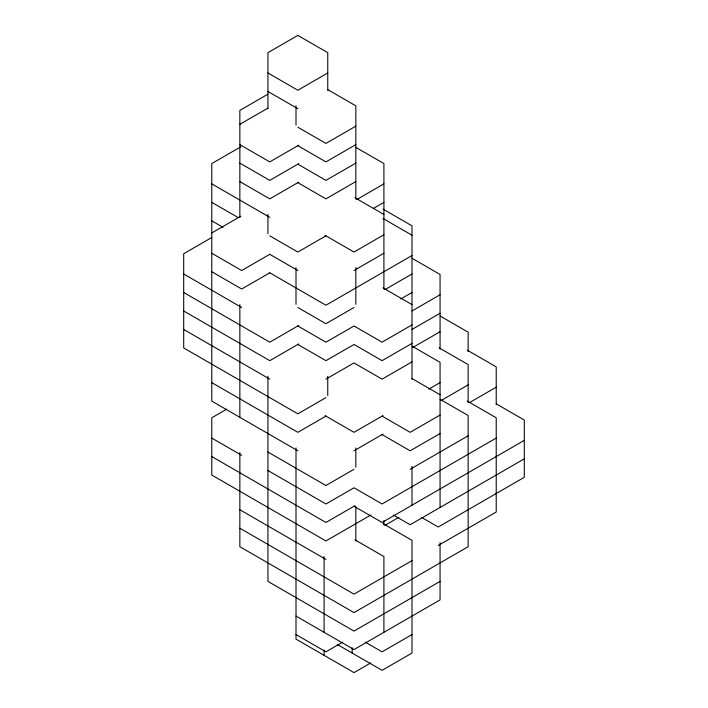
<?xml version="1.0" encoding="UTF-8"?>
<svg xmlns="http://www.w3.org/2000/svg" width="708" height="708" viewBox="0 0 708 708"><rect width="100%" height="100%" fill="white"/><g stroke="black" fill="none" stroke-linecap="round" stroke-linejoin="round"><path stroke-width="1.06" d="M267.898 94.199L239.853 110.395L239.853 217.489M327.76 72.968L297.847 90.243L267.934 72.968M239.853 124.325L267.898 108.138M240.755 146.839L211.781 163.566L211.781 401.117L297.847 450.81M298.749 145.167L269.766 161.902L239.853 144.627M355.841 126.148L325.919 143.414L297.882 127.228M298.749 163.654L269.766 180.381L239.853 163.114M355.841 144.627L325.919 161.902L297.882 145.706M298.749 182.133L269.766 198.868L239.853 181.593M211.781 232.95L240.755 216.223M211.745 237.516L183.699 253.712L183.699 347.938L297.847 413.844L325.892 397.648M355.841 163.114L325.919 180.381L297.882 164.194M355.841 181.593L325.919 198.868L297.882 182.673M356.805 199.523L383.913 183.868M269.739 254.331L241.694 270.527L211.781 253.252M325.892 235.852L297.847 252.039L269.801 235.852M373.629 208.285L383.913 202.346M269.739 272.819L241.694 289.006L211.781 271.739M383.913 234.773L354 252.039L325.025 235.313M354 270.527L383.913 253.252M411.994 255.526L325.919 305.219L269.801 272.819M298.749 325.45L269.766 342.185L183.699 292.493M353.965 307.511L325.919 323.698L297.882 307.511M384.878 289.661L411.994 274.005M298.749 343.938L269.766 360.664L183.699 310.971M400.772 298.971L411.994 292.493M226.737 409.144L211.781 417.782L211.781 475.05L325.919 540.947L370.824 515.026M412.021 310.954L440.066 294.767M411.994 324.91L382.081 342.185L354.035 325.99L325.919 342.185L297.882 325.99M325.919 379.152L353.965 362.956L382.081 379.152L411.994 361.876M412.021 329.441L440.066 313.246M411.994 343.398L382.081 360.664L354.035 344.477L325.919 360.664L297.882 344.477M412.959 347.38L440.066 331.733M325.892 416.136L297.847 432.322L211.781 382.63M382.975 415.596L354 432.322L325.025 415.596M428.853 389.108L440.066 382.63M354 450.81L382.975 434.075M441.031 400.56L468.147 384.904M440.066 415.056L410.153 432.322L382.108 416.136M353.965 469.307L325.919 485.502L267.934 452.023M469.112 402.834L496.22 387.179M440.066 433.535L410.153 450.81L382.108 434.615M410.153 469.289L468.147 435.809M354.903 505.733L325.919 522.469L211.781 456.563M496.22 438.084L382.081 503.981L354.035 487.794L325.919 503.981L267.934 470.501M524.301 440.358L382.081 522.469L354.035 506.273M384.878 525.389L398.905 517.3M524.301 458.837L410.153 524.734L393.329 515.026M411.994 560.639L354 594.127L239.853 528.221M438.234 545.496L496.22 512.017L496.22 417.782L467.245 401.047M440.066 581.401L354 631.085L267.934 581.401L267.934 376.267M342.752 642.129L325.919 651.847L296.006 634.572M411.994 634.572L382.081 651.847L365.248 642.129M370.824 662.883L354 672.6L296.006 639.12L296.006 447.925M327.795 89.659L355.841 105.846L355.841 199.01M267.934 91.456L297.847 108.722M355.867 147.379L383.913 163.566L383.913 289.147M383.01 209.099L411.994 225.834L411.994 379.293M354.938 197.736L383.913 214.471M383.01 218.498L411.994 235.224M412.021 258.27L440.066 274.465L440.066 349.141M211.781 183.868L269.766 217.347M440.102 315.998L468.147 332.185L468.147 351.416M383.01 287.882L411.994 304.608M211.781 202.346L237.95 217.462M467.245 350.15L496.22 366.877L496.22 404.595M439.164 347.876L468.147 364.602L468.147 402.321M211.781 220.834L222.993 227.312M269.801 254.331L297.847 270.527M412.021 346.141L440.066 362.337L440.066 507.468M496.255 403.861L524.301 420.056L524.301 477.316L438.234 527.009L421.402 517.3M412.021 378.559L440.066 394.754M440.102 399.321L468.147 415.507L468.147 546.709L354 612.606L239.853 546.709L239.853 452.474M183.699 274.005L241.694 307.493M183.699 329.459L269.766 379.152M383.01 523.61L411.994 540.346L411.994 653.059L382.081 670.326L337.176 644.404M211.781 438.084L241.694 455.35M354.938 539.823L383.913 556.55L383.913 632.297M239.853 509.742L325.919 559.426M296.006 616.093L354 649.572L440.066 599.88L440.066 542.611M411.994 466.413L411.994 505.193M383.913 520.61L383.913 524.885M355.841 267.642L355.841 304.29M355.841 447.925L355.841 467.156M355.841 506.583L355.841 541.089M352.159 647.714L352.159 653.059M327.76 90.385L327.76 52.666L297.847 35.4L267.934 52.666L267.934 108.873M327.76 376.267L327.76 395.498M324.087 556.55L324.087 632.297M324.087 649.988L324.087 655.334M296.006 105.846L296.006 125.077M296.006 267.642L296.006 304.29M267.934 214.471L267.934 233.702M239.853 304.608L239.853 417.322"/></g></svg>
